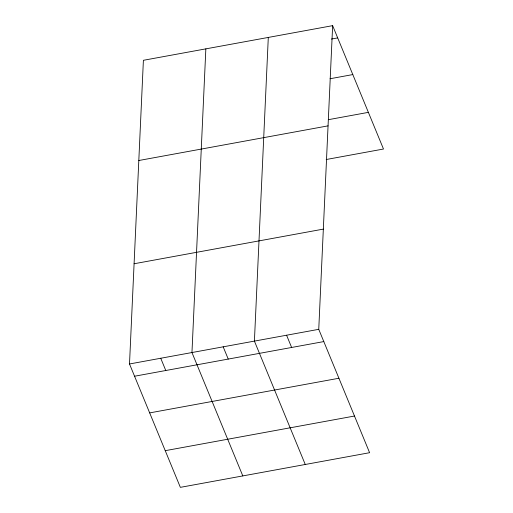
<?xml version="1.0" encoding="UTF-8"?>
<svg xmlns="http://www.w3.org/2000/svg" width="513" height="513" viewBox="0 0 513 513"><rect width="100%" height="100%" fill="white"/><g stroke="black" fill="none" stroke-linecap="round" stroke-linejoin="round"><path stroke-width="0.77" d="M332.642 25.65L318.753 329.327L369.604 452.703L180.358 487.35L129.507 363.974L143.396 60.297L332.642 25.65L383.493 149.026L326.21 159.517M205.848 48.863L191.958 352.54L242.809 475.917M268.299 37.43L254.41 341.107L305.261 464.483M331.411 39.052L337.689 37.904M330.051 78.739L352.803 74.577M328.358 119.683L368.379 112.36M138.811 160.511L328.057 125.865M134.092 263.759L323.331 229.112M129.507 363.974L318.753 329.327M134.56 376.228L323.799 341.581M149.674 412.894L338.913 378.248M165.244 450.677L354.489 416.03M286.581 335.213L291.628 347.468M223.181 346.82L228.234 359.074M160.736 358.254L165.782 370.508"/></g></svg>
